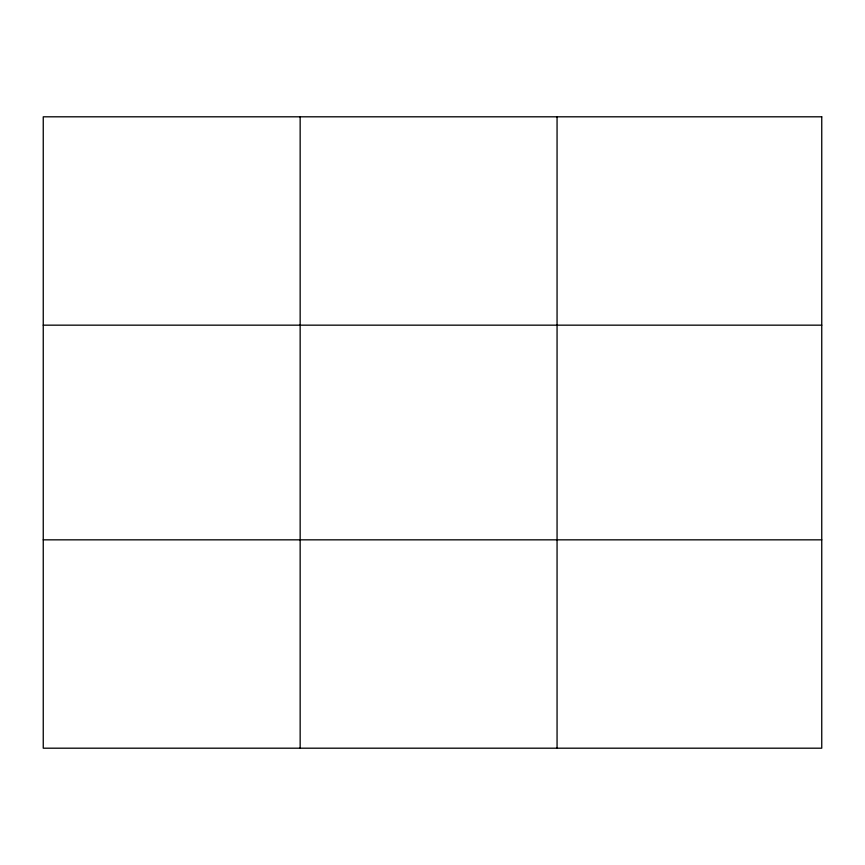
<?xml version="1.0" encoding="UTF-8"?>
<svg xmlns="http://www.w3.org/2000/svg" width="865" height="865" viewBox="0 0 865 865"><rect width="100%" height="100%" fill="white"/><g stroke="black" fill="none" stroke-linecap="round" stroke-linejoin="round"><path stroke-width="1.3" d="M300.155 116.807L300.155 748.193M557.06 116.807L557.06 748.193M43.25 325.164L821.75 325.164M43.25 539.836L821.75 539.836M821.75 116.807L821.75 748.193L43.25 748.193L43.25 116.807L821.75 116.807"/></g></svg>
